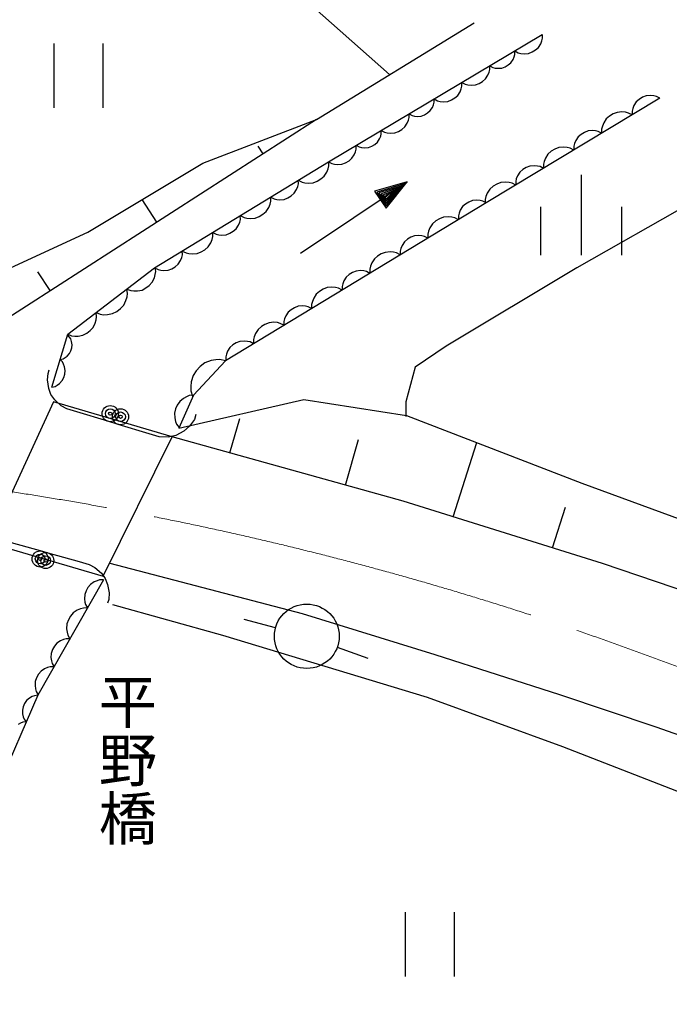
# Model space of a CAD drawing. Units: millimetres, scale not verified. Extents: x 40000 to 680000, y 20000 to 380000.
# Drawn here: x 475058 to 495095, y 291156 to 321117 of the extents above; entities that cross this region are included whole.
import ezdxf
from ezdxf.enums import TextEntityAlignment as Align

# ---------------------------------------------------------------- set-up
doc = ezdxf.new("R2010")
doc.units = ezdxf.units.MM
doc.header["$LTSCALE"] = 1000
doc.linetypes.add('CHAIN', pattern=[18.5, 12, -1.5, 3.5, -1.5])
for name, color, linetype, lineweight in [('S-BGD', 7, 'Continuous', 25), ('S-BMK', 2, 'CHAIN', 13), ('S-STR-HTXT', 7, 'Continuous', 13), ('S-STR-STR1', 1, 'Continuous', 25)]:
    doc.layers.add(name, color=color, linetype=linetype, lineweight=lineweight)
doc.styles.add('@ＭＳ ゴシック', font='')
doc.styles.get('@ＭＳ ゴシック').set_extended_font_data('@MS Gothic')

msp = doc.modelspace()

# ---------------------------------------------------------------- linework, layer by layer
at = {"layer": 'S-BGD'}
for p, q in [((486464, 319417), (481944, 323428)), ((484213, 318035), (489070, 321018)), ((484580, 316728), (491171, 320650)), ((491182, 320541), (491182, 320656)), ((476117, 320375), (476117, 318392)), ((477637, 318392), (477637, 320375)), ((491052, 320255), (491124, 320367)), ((491124, 320367), (491162, 320459)), ((491162, 320459), (491182, 320541)), ((490306, 319969), (490325, 320042)), ((490325, 320042), (490325, 320146)), ((490325, 320146), (490428, 320092)), ((490428, 320092), (490510, 320071)), ((490510, 320071), (490609, 320061)), ((490609, 320061), (490743, 320071)), ((490743, 320071), (490856, 320116)), ((490856, 320116), (490959, 320177)), ((490959, 320177), (491052, 320255)), ((490032, 319660), (490124, 319715)), ((490124, 319715), (490207, 319785)), ((490207, 319785), (490272, 319886)), ((490272, 319886), (490306, 319969)), ((489423, 319286), (489495, 319398)), ((489495, 319398), (489533, 319490)), ((489533, 319490), (489553, 319571)), ((489553, 319571), (489553, 319687)), ((489553, 319687), (489646, 319638)), ((489646, 319638), (489720, 319620)), ((489720, 319620), (489809, 319611)), ((489809, 319611), (489930, 319620)), ((489930, 319620), (490032, 319660)), ((488696, 319061), (488696, 319177)), ((488696, 319177), (488799, 319122)), ((488799, 319122), (488881, 319102)), ((488881, 319102), (488980, 319092)), ((488980, 319092), (489114, 319102)), ((489114, 319102), (489227, 319146)), ((489227, 319146), (489330, 319208)), ((489330, 319208), (489423, 319286)), ((488565, 318776), (488637, 318888)), ((488637, 318888), (488675, 318980)), ((488675, 318980), (488696, 319061)), ((487820, 318489), (487838, 318563)), ((487838, 318563), (487838, 318667)), ((487838, 318667), (487941, 318612)), ((487941, 318612), (488024, 318592)), ((488024, 318592), (488123, 318582)), ((488123, 318582), (488257, 318592)), ((488257, 318592), (488370, 318636)), ((488370, 318636), (488473, 318697)), ((488473, 318697), (488565, 318776)), ((494796, 318689), (489441, 315462)), ((494070, 318576), (493998, 318463)), ((494162, 318655), (494070, 318576)), ((494264, 318717), (494162, 318655)), ((494377, 318761), (494264, 318717)), ((494511, 318772), (494377, 318761)), ((494610, 318763), (494511, 318772)), ((494693, 318743), (494610, 318763)), ((494796, 318689), (494693, 318743)), ((487067, 318092), (487067, 318208)), ((487067, 318208), (487159, 318159)), ((487545, 318180), (487638, 318235)), ((487638, 318235), (487721, 318306)), ((487721, 318306), (487786, 318407)), ((487786, 318407), (487820, 318489)), ((493357, 318204), (493244, 318136)), ((493481, 318254), (493357, 318204)), ((493628, 318266), (493481, 318254)), ((493737, 318255), (493628, 318266)), ((493828, 318233), (493737, 318255)), ((493942, 318174), (493828, 318233)), ((493961, 318371), (493941, 318290)), ((493941, 318290), (493942, 318174)), ((493998, 318463), (493961, 318371)), ((484213, 318035), (474368, 311703)), ((480711, 316687), (484213, 318035)), ((486936, 317806), (487008, 317918)), ((487008, 317918), (487046, 318010)), ((487046, 318010), (487067, 318092)), ((487159, 318159), (487233, 318140)), ((487233, 318140), (487323, 318131)), ((487323, 318131), (487443, 318140)), ((487443, 318140), (487545, 318180)), ((500192, 317994), (492242, 313460)), ((493064, 317926), (493023, 317825)), ((493143, 318050), (493064, 317926)), ((493244, 318136), (493143, 318050)), ((486209, 317593), (486209, 317697)), ((486209, 317697), (486312, 317643)), ((486312, 317643), (486394, 317623)), ((486394, 317623), (486494, 317612)), ((486494, 317612), (486628, 317623)), ((486628, 317623), (486741, 317667)), ((486741, 317667), (486844, 317728)), ((486844, 317728), (486936, 317806)), ((492470, 317635), (492367, 317573)), ((492583, 317680), (492470, 317635)), ((492717, 317691), (492583, 317680)), ((492816, 317681), (492717, 317691)), ((492898, 317661), (492816, 317681)), ((493002, 317608), (492898, 317661)), ((493023, 317825), (493001, 317735)), ((493001, 317735), (493002, 317608)), ((486009, 317266), (486092, 317336)), ((486092, 317336), (486157, 317437)), ((486157, 317437), (486191, 317520)), ((486191, 317520), (486209, 317593)), ((492204, 317382), (492167, 317290)), ((492275, 317495), (492204, 317382)), ((492367, 317573), (492275, 317495)), ((482572, 316980), (482420, 317212)), ((485379, 316949), (485417, 317041)), ((485417, 317041), (485438, 317123)), ((485438, 317123), (485438, 317238)), ((485438, 317238), (485530, 317189)), ((485530, 317189), (485604, 317171)), ((485604, 317171), (485694, 317162)), ((485694, 317162), (485814, 317171)), ((485814, 317171), (485916, 317211)), ((485916, 317211), (486009, 317266)), ((491449, 317055), (491348, 316968)), ((491562, 317123), (491449, 317055)), ((491686, 317172), (491562, 317123)), ((491834, 317184), (491686, 317172)), ((491943, 317174), (491834, 317184)), ((492034, 317152), (491943, 317174)), ((492147, 317093), (492034, 317152)), ((492167, 317290), (492147, 317208)), ((492147, 317208), (492147, 317093)), ((479225, 313460), (484580, 316728)), ((484580, 316728), (484683, 316674)), ((484591, 316607), (484590, 316734)), ((484999, 316653), (485112, 316697)), ((485112, 316697), (485215, 316759)), ((485215, 316759), (485307, 316837)), ((485307, 316837), (485379, 316949)), ((491229, 316743), (491207, 316653)), ((491270, 316844), (491229, 316743)), ((491348, 316968), (491270, 316844)), ((477169, 314563), (480711, 316687)), ((484452, 316291), (484529, 316415)), ((484529, 316415), (484570, 316517)), ((484570, 316517), (484591, 316607)), ((484683, 316674), (484765, 316653)), ((484765, 316653), (484865, 316643)), ((484865, 316643), (484999, 316653)), ((490481, 316413), (490409, 316301)), ((490573, 316492), (490481, 316413)), ((490676, 316554), (490573, 316492)), ((490788, 316599), (490676, 316554)), ((490922, 316610), (490788, 316599)), ((491022, 316600), (490922, 316610)), ((491104, 316580), (491022, 316600)), ((491207, 316526), (491104, 316580)), ((491207, 316653), (491207, 316526)), ((483655, 316047), (483653, 316162)), ((483653, 316162), (483767, 316104)), ((483715, 313909), (487011, 316115)), ((483767, 316104), (483858, 316082)), ((484114, 316085), (484238, 316135)), ((484238, 316135), (484351, 316204)), ((484351, 316204), (484452, 316291)), ((487011, 316115), (486003, 315823)), ((486361, 315297), (487011, 316115)), ((490039, 316103), (489892, 316091)), ((490149, 316092), (490039, 316103)), ((490372, 316208), (490352, 316127)), ((490352, 316127), (490353, 316011)), ((490409, 316301), (490372, 316208)), ((492366, 316333), (492366, 313854)), ((483527, 315760), (483598, 315873)), ((483598, 315873), (483635, 315965)), ((483635, 315965), (483655, 316047)), ((483858, 316082), (483967, 316072)), ((483967, 316072), (484114, 316085)), ((486003, 315823), (486361, 315297)), ((486911, 316049), (486070, 315796)), ((486070, 315796), (486360, 315369)), ((486812, 315982), (486136, 315769)), ((486712, 315916), (486203, 315742)), ((486613, 315849), (486270, 315715)), ((486359, 315583), (486613, 315849)), ((486360, 315369), (486911, 316049)), ((486360, 315440), (486812, 315982)), ((486360, 315512), (486712, 315916)), ((489554, 315887), (489475, 315763)), ((489655, 315974), (489554, 315887)), ((489768, 316041), (489655, 315974)), ((489892, 316091), (489768, 316041)), ((490239, 316070), (490149, 316092)), ((490353, 316011), (490239, 316070)), ((479290, 314869), (478837, 315563)), ((482782, 315425), (482803, 315515)), ((482803, 315515), (482802, 315643)), ((482802, 315643), (482905, 315589)), ((482905, 315589), (482988, 315570)), ((482988, 315570), (483087, 315561)), ((483087, 315561), (483221, 315572)), ((483221, 315572), (483334, 315618)), ((483334, 315618), (483436, 315680)), ((483436, 315680), (483527, 315760)), ((486136, 315769), (486360, 315440)), ((486203, 315742), (486360, 315512)), ((486270, 315715), (486359, 315583)), ((486480, 315760), (486336, 315688)), ((486336, 315688), (486359, 315655)), ((486359, 315655), (486480, 315760)), ((489022, 315533), (488909, 315488)), ((489156, 315544), (489022, 315533)), ((489255, 315535), (489156, 315544)), ((489338, 315515), (489255, 315535)), ((489441, 315462), (489338, 315515)), ((489434, 315662), (489412, 315572)), ((489412, 315572), (489413, 315445)), ((489475, 315763), (489434, 315662)), ((489441, 315462), (481408, 310600)), ((482562, 315112), (482663, 315200)), ((482663, 315200), (482741, 315324)), ((482741, 315324), (482782, 315425)), ((488644, 315235), (488607, 315142)), ((488715, 315347), (488644, 315235)), ((488807, 315426), (488715, 315347)), ((488909, 315488), (488807, 315426)), ((491116, 315342), (491116, 313854)), ((493616, 315342), (493616, 313854)), ((481847, 314873), (481866, 314955)), ((481866, 314955), (481865, 315071)), ((481865, 315071), (481979, 315012)), ((481979, 315012), (482070, 314991)), ((482070, 314991), (482179, 314981)), ((482179, 314981), (482326, 314994)), ((482326, 314994), (482450, 315044)), ((482450, 315044), (482562, 315112)), ((487890, 314906), (487789, 314819)), ((488002, 314974), (487890, 314906)), ((488127, 315024), (488002, 314974)), ((488274, 315036), (488127, 315024)), ((488383, 315026), (488274, 315036)), ((488474, 315004), (488383, 315026)), ((488587, 314945), (488474, 315004)), ((488607, 315142), (488587, 315061)), ((488587, 315061), (488587, 314945)), ((481647, 314589), (481739, 314668)), ((481739, 314668), (481810, 314781)), ((481810, 314781), (481847, 314873)), ((487710, 314695), (487670, 314594)), ((487789, 314819), (487710, 314695)), ((473544, 312888), (477169, 314563)), ((480953, 314232), (480993, 314334)), ((480993, 314334), (481015, 314424)), ((481015, 314424), (481013, 314551)), ((481013, 314551), (481117, 314498)), ((481117, 314498), (481199, 314478)), ((481199, 314478), (481299, 314469)), ((481299, 314469), (481433, 314481)), ((481433, 314481), (481545, 314526)), ((481545, 314526), (481647, 314589)), ((487014, 314341), (486922, 314263)), ((487117, 314403), (487014, 314341)), ((487230, 314449), (487117, 314403)), ((487363, 314460), (487230, 314449)), ((487463, 314450), (487363, 314460)), ((487545, 314430), (487463, 314450)), ((487649, 314377), (487545, 314430)), ((487670, 314594), (487648, 314504)), ((487648, 314504), (487649, 314377)), ((480662, 313952), (480774, 314021)), ((480774, 314021), (480875, 314108)), ((480875, 314108), (480953, 314232)), ((486814, 314058), (486794, 313976)), ((486851, 314150), (486814, 314058)), ((486922, 314263), (486851, 314150)), ((480022, 313690), (480058, 313782)), ((480058, 313782), (480078, 313864)), ((480078, 313864), (480077, 313980)), ((480077, 313980), (480191, 313921)), ((480191, 313921), (480281, 313899)), ((480281, 313899), (480391, 313889)), ((480391, 313889), (480538, 313902)), ((480538, 313902), (480662, 313952)), ((485996, 313735), (485918, 313611)), ((486097, 313821), (485996, 313735)), ((486210, 313890), (486097, 313821)), ((486334, 313939), (486210, 313890)), ((486481, 313951), (486334, 313939)), ((486591, 313941), (486481, 313951)), ((486681, 313919), (486591, 313941)), ((486795, 313860), (486681, 313919)), ((486794, 313976), (486795, 313860)), ((476548, 311417), (479225, 313460)), ((479225, 313460), (479329, 313407)), ((479257, 313346), (479242, 313473)), ((479329, 313407), (479411, 313387)), ((479644, 313390), (479757, 313435)), ((479757, 313435), (479859, 313497)), ((479859, 313497), (479951, 313577)), ((479951, 313577), (480022, 313690)), ((485877, 313509), (485855, 313419)), ((485855, 313419), (485856, 313292)), ((485918, 313611), (485877, 313509)), ((492242, 313460), (488205, 311049)), ((476009, 312758), (475626, 313343)), ((479151, 313018), (479215, 313150)), ((479215, 313150), (479245, 313255)), ((479245, 313255), (479257, 313346)), ((479411, 313387), (479511, 313378)), ((479511, 313378), (479644, 313390)), ((485130, 313178), (485059, 313065)), ((485222, 313257), (485130, 313178)), ((485324, 313319), (485222, 313257)), ((485437, 313364), (485324, 313319)), ((485571, 313375), (485437, 313364)), ((485670, 313365), (485571, 313375)), ((485753, 313346), (485670, 313365)), ((485856, 313292), (485753, 313346)), ((478387, 312670), (478370, 312808)), ((478370, 312808), (478490, 312761)), ((478837, 312778), (478955, 312841)), ((478955, 312841), (479060, 312921)), ((479060, 312921), (479151, 313018)), ((484418, 312805), (484305, 312737)), ((484542, 312854), (484418, 312805)), ((484689, 312867), (484542, 312854)), ((484798, 312856), (484689, 312867)), ((484889, 312835), (484798, 312856)), ((485003, 312775), (484889, 312835)), ((485022, 312973), (485002, 312891)), ((485002, 312891), (485003, 312775)), ((485059, 313065), (485022, 312973)), ((478341, 312455), (478373, 312570)), ((478373, 312570), (478387, 312670)), ((478490, 312761), (478582, 312749)), ((478582, 312749), (478692, 312751)), ((478692, 312751), (478837, 312778)), ((484126, 312526), (484085, 312424)), ((484204, 312650), (484126, 312526)), ((484305, 312737), (484204, 312650)), ((478057, 312119), (478171, 312206)), ((478171, 312206), (478271, 312311)), ((478271, 312311), (478341, 312455)), ((483532, 312234), (483430, 312172)), ((483645, 312279), (483532, 312234)), ((483779, 312290), (483645, 312279)), ((483878, 312281), (483779, 312290)), ((483961, 312261), (483878, 312281)), ((484064, 312207), (483961, 312261)), ((484085, 312424), (484063, 312334)), ((484063, 312334), (484064, 312207)), ((477434, 311956), (477419, 312082)), ((477419, 312082), (477550, 312031)), ((477422, 311864), (477434, 311956)), ((477550, 312031), (477651, 312018)), ((477651, 312018), (477771, 312020)), ((477771, 312020), (477929, 312050)), ((477929, 312050), (478057, 312119)), ((483266, 311980), (483229, 311888)), ((483338, 312093), (483266, 311980)), ((483430, 312172), (483338, 312093)), ((477237, 311530), (477328, 311627)), ((477328, 311627), (477393, 311759)), ((477393, 311759), (477422, 311864)), ((482513, 311652), (482412, 311565)), ((482625, 311720), (482513, 311652)), ((482750, 311770), (482625, 311720)), ((482897, 311782), (482750, 311770)), ((483006, 311772), (482897, 311782)), ((483097, 311750), (483006, 311772)), ((483210, 311691), (483097, 311750)), ((483229, 311888), (483210, 311806)), ((483210, 311806), (483210, 311691)), ((476053, 309783), (476548, 311417)), ((476605, 311329), (476542, 311398)), ((476548, 311417), (476667, 311371)), ((476637, 311270), (476605, 311329)), ((476667, 311371), (476760, 311359)), ((476760, 311359), (476869, 311360)), ((476869, 311360), (477014, 311388)), ((477014, 311388), (477132, 311450)), ((477132, 311450), (477237, 311530)), ((482293, 311340), (482271, 311250)), ((482333, 311441), (482293, 311340)), ((482412, 311565), (482333, 311441)), ((476664, 311196), (476637, 311270)), ((476683, 311091), (476664, 311196)), ((476670, 310995), (476683, 311091)), ((481545, 311008), (481474, 310895)), ((481637, 311087), (481545, 311008)), ((481740, 311149), (481637, 311087)), ((481853, 311194), (481740, 311149)), ((481986, 311205), (481853, 311194)), ((482086, 311196), (481986, 311205)), ((482168, 311176), (482086, 311196)), ((482272, 311122), (482168, 311176)), ((482271, 311250), (482272, 311122)), ((488205, 311049), (487258, 310396)), ((476462, 310693), (476526, 310740)), ((476526, 310740), (476600, 310817)), ((476600, 310817), (476643, 310904)), ((476643, 310904), (476670, 310995)), ((481437, 310803), (481417, 310722)), ((481417, 310722), (481418, 310606)), ((481474, 310895), (481437, 310803)), ((476312, 310638), (476402, 310661)), ((476383, 310561), (476312, 310638)), ((476419, 310494), (476383, 310561)), ((476402, 310661), (476462, 310693)), ((476450, 310410), (476419, 310494)), ((476470, 310293), (476450, 310410)), ((481408, 310600), (480420, 309538)), ((480630, 310422), (480508, 310291)), ((480774, 310533), (480630, 310422)), ((480962, 310603), (480774, 310533)), ((481110, 310630), (480962, 310603)), ((481237, 310635), (481110, 310630)), ((481408, 310600), (481237, 310635)), ((475919, 310005), (475939, 310206)), ((475939, 310206), (475975, 310320)), ((476426, 310082), (476457, 310185)), ((476457, 310185), (476470, 310293)), ((480408, 310139), (480352, 309948)), ((480508, 310291), (480408, 310139)), ((487258, 310396), (486969, 309334)), ((475963, 309742), (475919, 310005)), ((476053, 309783), (476155, 309809)), ((476155, 309809), (476222, 309845)), ((476222, 309845), (476295, 309898)), ((476295, 309898), (476377, 309985)), ((476377, 309985), (476426, 310082)), ((480352, 309948), (480337, 309800)), ((476030, 309556), (475963, 309742)), ((476148, 309395), (476030, 309556)), ((480420, 309538), (479967, 308517)), ((480292, 309522), (480205, 309488)), ((480420, 309538), (480292, 309522)), ((480337, 309800), (480342, 309674)), ((480342, 309674), (480391, 309507)), ((479766, 308251), (476105, 309333)), ((476342, 309212), (476148, 309395)), ((476521, 309115), (476342, 309212)), ((479923, 309230), (479870, 309111)), ((479996, 309341), (479923, 309230)), ((479967, 308517), (483821, 309403)), ((480110, 309435), (479996, 309341)), ((480205, 309488), (480110, 309435)), ((483821, 309403), (486992, 308913)), ((486969, 309334), (486969, 308884)), ((476827, 309022), (476521, 309115)), ((477783, 308731), (476827, 309022)), ((479870, 309111), (479837, 308982)), ((479837, 308982), (479844, 308836)), ((480496, 308940), (480449, 308789)), ((486992, 308913), (492389, 306829)), ((478099, 308634), (477783, 308731)), ((479055, 308342), (478099, 308634)), ((479844, 308836), (479869, 308730)), ((479869, 308730), (479903, 308643)), ((479903, 308643), (479977, 308540)), ((480449, 308789), (480302, 308584)), ((481546, 307756), (481848, 308823)), ((479361, 308249), (479055, 308342)), ((480128, 308430), (479878, 308299)), ((480302, 308584), (480128, 308430)), ((479652, 308243), (479361, 308249)), ((479878, 308299), (479652, 308243)), ((486887, 306270), (479766, 308251)), ((485107, 306765), (485504, 308167)), ((488421, 305790), (489150, 308080)), ((492389, 306829), (496302, 305388)), ((493025, 304350), (486887, 306270)), ((491490, 304830), (491889, 306084)), ((474111, 304992), (477637, 303955)), ((474803, 304999), (475765, 304727)), ((475765, 304727), (475935, 304679)), ((475935, 304679), (476896, 304406)), ((476896, 304406), (477204, 304319)), ((477204, 304319), (477385, 304227)), ((477385, 304227), (477583, 304047)), ((477839, 304363), (483771, 302811)), ((497350, 302879), (493025, 304350)), ((477647, 303844), (475623, 300289)), ((477449, 303819), (477357, 303779)), ((477530, 303841), (477449, 303819)), ((477647, 303844), (477530, 303841)), ((477583, 304047), (477704, 303889)), ((477704, 303889), (477775, 303703)), ((477170, 303611), (477111, 303507)), ((477246, 303705), (477170, 303611)), ((477357, 303779), (477246, 303705)), ((477775, 303703), (477825, 303442)), ((477069, 303394), (477062, 303261)), ((477062, 303261), (477075, 303162)), ((477111, 303507), (477069, 303394)), ((477808, 303240), (477775, 303126)), ((477825, 303442), (477808, 303240)), ((476937, 302953), (476837, 302909)), ((477027, 302977), (476937, 302953)), ((477155, 302981), (477027, 302977)), ((477075, 303162), (477098, 303081)), ((477098, 303081), (477155, 302981)), ((477930, 303085), (481321, 302144)), ((476630, 302724), (476565, 302610)), ((476714, 302827), (476630, 302724)), ((476837, 302909), (476714, 302827)), ((482949, 302366), (481985, 302627)), ((483771, 302811), (487856, 301540)), ((476520, 302485), (476512, 302339)), ((476512, 302339), (476526, 302231)), ((476565, 302610), (476520, 302485)), ((476498, 302028), (476416, 302005)), ((476615, 302031), (476498, 302028)), ((476526, 302231), (476551, 302142)), ((476551, 302142), (476615, 302031)), ((481321, 302144), (487628, 300227)), ((476137, 301797), (476078, 301694)), ((476214, 301891), (476137, 301797)), ((476325, 301966), (476214, 301891)), ((476416, 302005), (476325, 301966)), ((484855, 301770), (485796, 301435)), ((476037, 301580), (476030, 301447)), ((476030, 301447), (476043, 301349)), ((476078, 301694), (476037, 301580)), ((487856, 301540), (491703, 300315)), ((475925, 301142), (475833, 301102)), ((476006, 301164), (475925, 301142)), ((476123, 301167), (476006, 301164)), ((476043, 301349), (476065, 301268)), ((476065, 301268), (476123, 301167)), ((475587, 300830), (475545, 300717)), ((475646, 300934), (475587, 300830)), ((475722, 301028), (475646, 300934)), ((475833, 301102), (475722, 301028)), ((475545, 300717), (475538, 300584)), ((475538, 300584), (475551, 300486)), ((475623, 300289), (474184, 296976)), ((475448, 300247), (475370, 300203)), ((475519, 300275), (475448, 300247)), ((475623, 300289), (475519, 300275)), ((475551, 300486), (475574, 300405)), ((475574, 300405), (475631, 300304)), ((487628, 300227), (491799, 298713)), ((491703, 300315), (494675, 299312)), ((475176, 299936), (475149, 299831)), ((475218, 300034), (475176, 299936)), ((475278, 300126), (475218, 300034)), ((475370, 300203), (475278, 300126)), ((475149, 299831), (475156, 299711)), ((475156, 299711), (475177, 299624)), ((475177, 299624), (475206, 299554)), ((475092, 299428), (475014, 299383)), ((475163, 299456), (475092, 299428)), ((475267, 299469), (475163, 299456)), ((475206, 299554), (475267, 299469)), ((494675, 299312), (495978, 298855)), ((491799, 298713), (495496, 297267)), ((486949, 293606), (486949, 291623)), ((488469, 291623), (488469, 293606))]:
    msp.add_line(p, q, dxfattribs=at)
for centre, major_axis in [((477856, 308967), (250, 0)), ((477856, 308967), (150, 0)), ((477856, 308967), (50, 0)), ((478173, 308871), (250, 0)), ((478173, 308871), (150, 0)), ((478173, 308871), (50, 0)), ((475696, 304489), (250, 0)), ((475696, 304489), (150, 0)), ((475866, 304440), (250, 0)), ((475696, 304489), (50, 0)), ((475866, 304440), (150, 0)), ((475866, 304440), (50, 0)), ((483914, 302105), (1000, 0))]:
    msp.add_ellipse(centre, major_axis=major_axis, ratio=0.991741, dxfattribs=at)
at = {"layer": 'S-BMK'}
msp.add_ellipse((459616, 208550), major_axis=(99989, 0), ratio=0.991741, start_param=0.882711, end_param=1.499578, dxfattribs=at)
at = {"layer": 'S-STR-STR1'}
for p, q in [((476105, 309333), (474111, 304992)), ((477637, 303955), (479766, 308251))]:
    msp.add_line(p, q, dxfattribs=at)

# ---------------------------------------------------------------- texts
at = {"layer": 'S-STR-HTXT', "style": '@ＭＳ ゴシック'}
msp.add_text('平野橋', height=1320, rotation=270, dxfattribs=at).set_placement((478377, 301010), align=Align.MIDDLE_LEFT)

doc.saveas('drawing.dxf')
